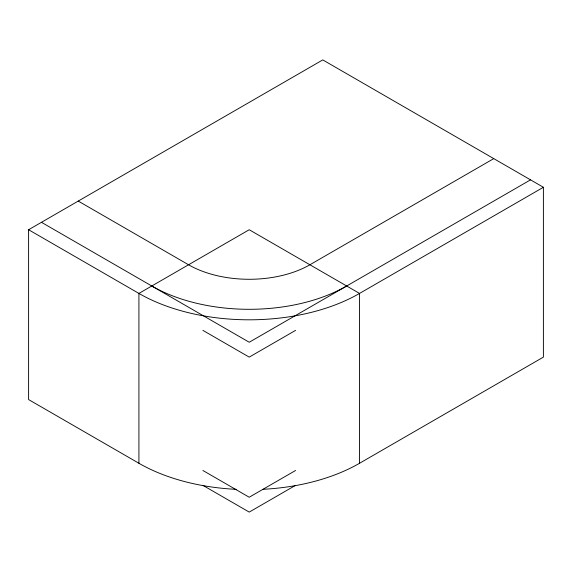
<?xml version="1.0" encoding="UTF-8"?>
<svg xmlns="http://www.w3.org/2000/svg" width="572" height="572" viewBox="0 0 572 572"><rect width="100%" height="100%" fill="white"/><g stroke="black" fill="none" stroke-linecap="round" stroke-linejoin="round"><path stroke-width="0.86" d="M236.172 489.332A156.006 90.069 0 0 1 138.917 463.27L28.6 399.578L28.6 229.737L322.772 59.903L543.4 187.28L543.4 357.121L359.545 463.27A156.006 90.069 0 0 1 263.099 489.296M493.758 158.623L309.902 264.772A85.807 49.535 0 0 1 188.553 264.772L78.242 201.079M530.53 179.851L249.228 342.256L41.47 222.308M295.595 330.351L249.228 357.121L202.888 330.366M543.4 187.28L359.545 293.429A156.006 90.069 0 0 1 138.917 293.429L28.6 229.737M295.595 470.47L249.228 497.24L202.888 470.484M295.595 485.328L249.228 512.097L202.888 485.342M359.545 463.27L359.545 293.429L249.228 229.737L138.917 293.429L138.917 463.27M346.675 286A137.809 79.565 0 0 1 151.787 286"/></g></svg>
